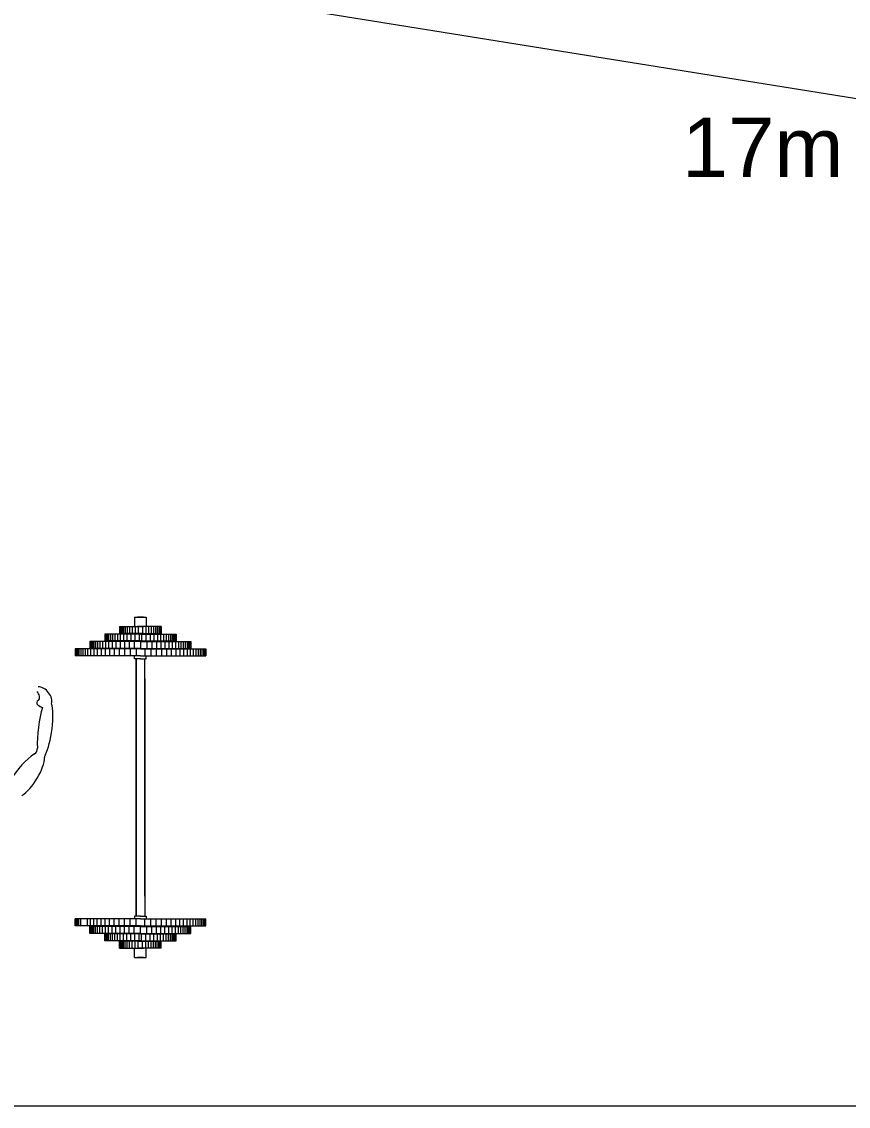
# Model space of a CAD drawing. Header units: metres. Extents: x -2 to 3328848, y -2 to 2725060.
# Drawn here: x 1663100.32 to 1663128.13, y 1362416.44 to 1362452.93 of the extents above; entities that cross this region are included whole.
import ezdxf

# ---------------------------------------------------------------- set-up
doc = ezdxf.new("R2010")
doc.units = ezdxf.units.M
doc.layers.get('0').update_dxf_attribs({"color": 253, "lineweight": 0})
doc.layers.add('ICT_TOMAS', color=1, linetype='Continuous', lineweight=0)
doc.layers.add('muebles', color=253, linetype='Continuous', lineweight=0)
doc.styles.add('COTA', font='arial.ttf', dxfattribs={"height": 1})

msp = doc.modelspace()

# ---------------------------------------------------------------- linework, layer by layer
at = {"ltscale": 0.02}
msp.add_line((1663142.971, 1362416.443), (1662988.001, 1362416.46), dxfattribs=at)
at = {"linetype": 'Continuous'}
for centre, radius, start, end in [((1663100.919, 1362430.022), 0.09, 120.5309, 229.9141), ((1663100.627, 1362428.485), 0.225, 303.2807, 3.0365), ((1663101.316, 1362428.179), 0.225, 150.9896, 180.423)]:
    msp.add_arc(centre, radius, start, end, dxfattribs=at)
for centre, major_axis, ratio, start_param, end_param in [((1663101.003, 1362430.199), (-0.264, 0.307), 0.68048, 3.533026, 5.756961), ((1663100.792, 1362430.25), (0.075, -0.153), 0.730846, 6.340712, 8.543006), ((1663101.114, 1362429.129), (0.127, 1.06), 0.221383, 0.835905, 2.236055), ((1663101.003, 1362430.199), (-0.264, 0.307), 0.68048, 8.088901, 8.590018), ((1663101.114, 1362429.129), (0.128, 0.961), 0.233809, 3.678872, 5.840224), ((1663100.523, 1362427.608), (0.665, 0.788), 0.3457, 0.860123, 2.051551), ((1663100.523, 1362427.608), (0.49, 0.762), 0.376057, 3.821727, 5.76129)]:
    msp.add_ellipse(centre, major_axis=major_axis, ratio=ratio, start_param=start_param, end_param=end_param, dxfattribs=at)
at = {"layer": 'ICT_TOMAS'}
msp.add_lwpolyline([(1663007.058, 1362469.827), (1663132.818, 1362449.64), (1663141.198, 1362449.64), (1663141.198, 1362451.001)], dxfattribs=at)
at = {"layer": 'muebles'}
for p, q in [((1663104.118, 1362432.9), (1663104.118, 1362432.583)), ((1663104.118, 1362432.9), (1663104.514, 1362432.9)), ((1663104.416, 1362432.9), (1663104.216, 1362432.9)), ((1663104.514, 1362432.9), (1663104.514, 1362432.583)), ((1663103.616, 1362432.583), (1663104.416, 1362432.583)), ((1663103.616, 1362432.583), (1663103.616, 1362432.35)), ((1663104.316, 1362432.35), (1663103.616, 1362432.35)), ((1663103.634, 1362432.583), (1663103.634, 1362432.35)), ((1663103.662, 1362432.583), (1663103.662, 1362432.35)), ((1663103.7, 1362432.583), (1663103.7, 1362432.35)), ((1663103.748, 1362432.583), (1663103.748, 1362432.35)), ((1663103.806, 1362432.583), (1663103.806, 1362432.35)), ((1663103.874, 1362432.583), (1663103.874, 1362432.35)), ((1663103.952, 1362432.583), (1663103.952, 1362432.35)), ((1663104.04, 1362432.583), (1663104.04, 1362432.35)), ((1663104.118, 1362432.35), (1663104.118, 1362432.333)), ((1663104.138, 1362432.583), (1663104.138, 1362432.35)), ((1663105.016, 1362432.583), (1663104.216, 1362432.583)), ((1663104.216, 1362432.35), (1663104.416, 1362432.35)), ((1663104.416, 1362432.35), (1663104.216, 1362432.35)), ((1663104.246, 1362432.583), (1663104.246, 1362432.35)), ((1663104.316, 1362432.35), (1663105.016, 1362432.35)), ((1663104.387, 1362432.583), (1663104.387, 1362432.35)), ((1663104.495, 1362432.583), (1663104.495, 1362432.35)), ((1663104.514, 1362432.35), (1663104.514, 1362432.333)), ((1663104.593, 1362432.583), (1663104.593, 1362432.35)), ((1663104.681, 1362432.583), (1663104.681, 1362432.35)), ((1663104.759, 1362432.583), (1663104.759, 1362432.35)), ((1663104.827, 1362432.583), (1663104.827, 1362432.35)), ((1663104.885, 1362432.583), (1663104.885, 1362432.35)), ((1663104.933, 1362432.583), (1663104.933, 1362432.35)), ((1663104.971, 1362432.583), (1663104.971, 1362432.35)), ((1663104.999, 1362432.583), (1663104.999, 1362432.35)), ((1663105.016, 1362432.583), (1663105.016, 1362432.35)), ((1663102.616, 1362432.083), (1663102.616, 1362431.85)), ((1663103.116, 1362432.083), (1663102.616, 1362432.083)), ((1663102.634, 1362432.083), (1663102.634, 1362431.85)), ((1663102.662, 1362432.083), (1663102.662, 1362431.85)), ((1663102.7, 1362432.083), (1663102.7, 1362431.85)), ((1663102.748, 1362432.083), (1663102.748, 1362431.85)), ((1663102.806, 1362432.083), (1663102.806, 1362431.85)), ((1663102.874, 1362432.083), (1663102.874, 1362431.85)), ((1663102.952, 1362432.083), (1663102.952, 1362431.85)), ((1663103.04, 1362432.083), (1663103.04, 1362431.85)), ((1663103.116, 1362432.333), (1663103.116, 1362432.1)), ((1663104.316, 1362432.333), (1663103.116, 1362432.333)), ((1663104.316, 1362432.1), (1663103.116, 1362432.1)), ((1663104.316, 1362432.083), (1663103.116, 1362432.083)), ((1663103.134, 1362432.333), (1663103.134, 1362432.1)), ((1663103.138, 1362432.083), (1663103.138, 1362431.85)), ((1663103.162, 1362432.333), (1663103.162, 1362432.1)), ((1663103.2, 1362432.333), (1663103.2, 1362432.1)), ((1663103.246, 1362432.083), (1663103.246, 1362431.85)), ((1663103.248, 1362432.333), (1663103.248, 1362432.1)), ((1663103.306, 1362432.333), (1663103.306, 1362432.1)), ((1663103.364, 1362432.083), (1663103.364, 1362431.85)), ((1663103.374, 1362432.333), (1663103.374, 1362432.1)), ((1663103.452, 1362432.333), (1663103.452, 1362432.1)), ((1663103.492, 1362432.083), (1663103.492, 1362431.85)), ((1663103.54, 1362432.333), (1663103.54, 1362432.1)), ((1663103.63, 1362432.083), (1663103.63, 1362431.85)), ((1663103.638, 1362432.333), (1663103.638, 1362432.1)), ((1663103.746, 1362432.333), (1663103.746, 1362432.1)), ((1663103.778, 1362432.083), (1663103.778, 1362431.85)), ((1663103.864, 1362432.333), (1663103.864, 1362432.1)), ((1663103.936, 1362432.083), (1663103.936, 1362431.85)), ((1663103.992, 1362432.333), (1663103.992, 1362432.1)), ((1663104.104, 1362432.083), (1663104.104, 1362431.85)), ((1663104.118, 1362432.1), (1663104.118, 1362432.083)), ((1663104.13, 1362432.333), (1663104.13, 1362432.1)), ((1663104.278, 1362432.333), (1663104.278, 1362432.1)), ((1663104.316, 1362432.333), (1663105.516, 1362432.333)), ((1663104.316, 1362432.1), (1663105.516, 1362432.1)), ((1663104.316, 1362432.083), (1663104.316, 1362431.85)), ((1663104.316, 1362432.083), (1663105.516, 1362432.083)), ((1663104.355, 1362432.333), (1663104.355, 1362432.1)), ((1663104.503, 1362432.333), (1663104.503, 1362432.1)), ((1663104.514, 1362432.1), (1663104.514, 1362432.083)), ((1663104.529, 1362432.083), (1663104.529, 1362431.85)), ((1663104.641, 1362432.333), (1663104.641, 1362432.1)), ((1663104.697, 1362432.083), (1663104.697, 1362431.85)), ((1663104.769, 1362432.333), (1663104.769, 1362432.1)), ((1663104.855, 1362432.083), (1663104.855, 1362431.85)), ((1663104.887, 1362432.333), (1663104.887, 1362432.1)), ((1663104.995, 1362432.333), (1663104.995, 1362432.1)), ((1663105.003, 1362432.083), (1663105.003, 1362431.85)), ((1663105.093, 1362432.333), (1663105.093, 1362432.1)), ((1663105.141, 1362432.083), (1663105.141, 1362431.85)), ((1663105.181, 1362432.333), (1663105.181, 1362432.1)), ((1663105.259, 1362432.333), (1663105.259, 1362432.1)), ((1663105.269, 1362432.083), (1663105.269, 1362431.85)), ((1663105.327, 1362432.333), (1663105.327, 1362432.1)), ((1663105.385, 1362432.333), (1663105.385, 1362432.1)), ((1663105.387, 1362432.083), (1663105.387, 1362431.85)), ((1663105.433, 1362432.333), (1663105.433, 1362432.1)), ((1663105.471, 1362432.333), (1663105.471, 1362432.1)), ((1663105.495, 1362432.083), (1663105.495, 1362431.85)), ((1663105.499, 1362432.333), (1663105.499, 1362432.1)), ((1663105.516, 1362432.333), (1663105.516, 1362432.1)), ((1663105.516, 1362432.083), (1663106.016, 1362432.083)), ((1663105.593, 1362432.083), (1663105.593, 1362431.85)), ((1663105.681, 1362432.083), (1663105.681, 1362431.85)), ((1663105.759, 1362432.083), (1663105.759, 1362431.85)), ((1663105.827, 1362432.083), (1663105.827, 1362431.85)), ((1663105.885, 1362432.083), (1663105.885, 1362431.85)), ((1663105.933, 1362432.083), (1663105.933, 1362431.85)), ((1663105.971, 1362432.083), (1663105.971, 1362431.85)), ((1663105.999, 1362432.083), (1663105.999, 1362431.85)), ((1663106.016, 1362432.083), (1663106.016, 1362431.85)), ((1663102.616, 1362431.833), (1663102.116, 1362431.833)), ((1663102.116, 1362431.833), (1663102.116, 1362431.6)), ((1663102.134, 1362431.833), (1663102.134, 1362431.6)), ((1663102.162, 1362431.833), (1663102.162, 1362431.6)), ((1663102.2, 1362431.833), (1663102.2, 1362431.6)), ((1663102.248, 1362431.833), (1663102.248, 1362431.6)), ((1663102.306, 1362431.833), (1663102.306, 1362431.6)), ((1663102.374, 1362431.833), (1663102.374, 1362431.6)), ((1663102.452, 1362431.833), (1663102.452, 1362431.6)), ((1663102.54, 1362431.833), (1663102.54, 1362431.6)), ((1663103.116, 1362431.85), (1663102.616, 1362431.85)), ((1663103.116, 1362431.833), (1663102.616, 1362431.833)), ((1663102.638, 1362431.833), (1663102.638, 1362431.6)), ((1663102.746, 1362431.833), (1663102.746, 1362431.6)), ((1663102.864, 1362431.833), (1663102.864, 1362431.6)), ((1663102.992, 1362431.833), (1663102.992, 1362431.6)), ((1663104.316, 1362431.85), (1663103.116, 1362431.85)), ((1663104.316, 1362431.833), (1663103.116, 1362431.833)), ((1663103.13, 1362431.833), (1663103.13, 1362431.6)), ((1663103.278, 1362431.833), (1663103.278, 1362431.6)), ((1663103.436, 1362431.833), (1663103.436, 1362431.6)), ((1663103.604, 1362431.833), (1663103.604, 1362431.6)), ((1663103.782, 1362431.833), (1663103.782, 1362431.6)), ((1663103.97, 1362431.833), (1663103.97, 1362431.6)), ((1663104.118, 1362431.85), (1663104.118, 1362431.833)), ((1663104.168, 1362431.833), (1663104.168, 1362431.6)), ((1663104.316, 1362431.85), (1663105.516, 1362431.85)), ((1663104.316, 1362431.833), (1663105.516, 1362431.833)), ((1663104.465, 1362431.833), (1663104.465, 1362431.6)), ((1663104.514, 1362431.85), (1663104.514, 1362431.833)), ((1663104.663, 1362431.833), (1663104.663, 1362431.6)), ((1663104.851, 1362431.833), (1663104.851, 1362431.6)), ((1663105.029, 1362431.833), (1663105.029, 1362431.6)), ((1663105.197, 1362431.833), (1663105.197, 1362431.6)), ((1663105.355, 1362431.833), (1663105.355, 1362431.6)), ((1663105.503, 1362431.833), (1663105.503, 1362431.6)), ((1663105.516, 1362431.85), (1663106.016, 1362431.85)), ((1663105.516, 1362431.833), (1663106.016, 1362431.833)), ((1663105.641, 1362431.833), (1663105.641, 1362431.6)), ((1663105.769, 1362431.833), (1663105.769, 1362431.6)), ((1663105.887, 1362431.833), (1663105.887, 1362431.6)), ((1663105.995, 1362431.833), (1663105.995, 1362431.6)), ((1663106.016, 1362431.833), (1663106.516, 1362431.833)), ((1663106.093, 1362431.833), (1663106.093, 1362431.6)), ((1663106.181, 1362431.833), (1663106.181, 1362431.6)), ((1663106.259, 1362431.833), (1663106.259, 1362431.6)), ((1663106.327, 1362431.833), (1663106.327, 1362431.6)), ((1663106.385, 1362431.833), (1663106.385, 1362431.6)), ((1663106.433, 1362431.833), (1663106.433, 1362431.6)), ((1663106.471, 1362431.833), (1663106.471, 1362431.6)), ((1663106.499, 1362431.833), (1663106.499, 1362431.6)), ((1663106.516, 1362431.833), (1663106.516, 1362431.6)), ((1663103.116, 1362431.6), (1663102.116, 1362431.6)), ((1663104.316, 1362431.6), (1663103.116, 1362431.6)), ((1663104.118, 1362431.502), (1663104.118, 1362431.6)), ((1663104.316, 1362431.502), (1663104.118, 1362431.502)), ((1663104.168, 1362422.843), (1663104.168, 1362431.502)), ((1663104.168, 1362431.502), (1663104.168, 1362422.843)), ((1663104.168, 1362423.516), (1663104.168, 1362431.502)), ((1663104.316, 1362431.6), (1663105.516, 1362431.6)), ((1663104.316, 1362431.502), (1663104.514, 1362431.502)), ((1663104.464, 1362423.516), (1663104.464, 1362431.502)), ((1663104.464, 1362423.516), (1663104.464, 1362431.502)), ((1663104.514, 1362431.502), (1663104.514, 1362431.6)), ((1663105.516, 1362431.6), (1663106.516, 1362431.6)), ((1663104.168, 1362430.828), (1663104.168, 1362422.843)), ((1663104.464, 1362430.828), (1663104.464, 1362422.843)), ((1663104.464, 1362430.828), (1663104.464, 1362422.843)), ((1663103.116, 1362422.745), (1663102.116, 1362422.745)), ((1663102.116, 1362422.512), (1663102.116, 1362422.745)), ((1663102.116, 1362422.512), (1663102.116, 1362422.745)), ((1663103.116, 1362422.745), (1663102.116, 1362422.745)), ((1663102.616, 1362422.512), (1663102.116, 1362422.512)), ((1663102.616, 1362422.512), (1663102.116, 1362422.512)), ((1663102.134, 1362422.512), (1663102.134, 1362422.745)), ((1663102.134, 1362422.512), (1663102.134, 1362422.745)), ((1663102.162, 1362422.512), (1663102.162, 1362422.745)), ((1663102.162, 1362422.512), (1663102.162, 1362422.745)), ((1663102.2, 1362422.512), (1663102.2, 1362422.745)), ((1663102.2, 1362422.512), (1663102.2, 1362422.745)), ((1663102.248, 1362422.512), (1663102.248, 1362422.745)), ((1663102.248, 1362422.512), (1663102.248, 1362422.745)), ((1663102.306, 1362422.512), (1663102.306, 1362422.745)), ((1663102.306, 1362422.512), (1663102.306, 1362422.745)), ((1663102.54, 1362422.512), (1663102.54, 1362422.745)), ((1663102.54, 1362422.512), (1663102.54, 1362422.745)), ((1663103.116, 1362422.512), (1663102.616, 1362422.512)), ((1663103.116, 1362422.512), (1663102.616, 1362422.512)), ((1663103.116, 1362422.495), (1663102.616, 1362422.495)), ((1663102.616, 1362422.262), (1663102.616, 1362422.495)), ((1663102.616, 1362422.262), (1663102.616, 1362422.495)), ((1663103.116, 1362422.495), (1663102.616, 1362422.495)), ((1663102.634, 1362422.262), (1663102.634, 1362422.495)), ((1663102.634, 1362422.262), (1663102.634, 1362422.495)), ((1663102.638, 1362422.512), (1663102.638, 1362422.745)), ((1663102.638, 1362422.512), (1663102.638, 1362422.745)), ((1663102.662, 1362422.262), (1663102.662, 1362422.495)), ((1663102.662, 1362422.262), (1663102.662, 1362422.495)), ((1663102.7, 1362422.262), (1663102.7, 1362422.495)), ((1663102.7, 1362422.262), (1663102.7, 1362422.495)), ((1663102.746, 1362422.512), (1663102.746, 1362422.745)), ((1663102.746, 1362422.512), (1663102.746, 1362422.745)), ((1663102.748, 1362422.262), (1663102.748, 1362422.495)), ((1663102.748, 1362422.262), (1663102.748, 1362422.495)), ((1663102.806, 1362422.262), (1663102.806, 1362422.495)), ((1663102.806, 1362422.262), (1663102.806, 1362422.495)), ((1663102.864, 1362422.512), (1663102.864, 1362422.745)), ((1663102.864, 1362422.512), (1663102.864, 1362422.745)), ((1663102.874, 1362422.262), (1663102.874, 1362422.495)), ((1663102.874, 1362422.262), (1663102.874, 1362422.495)), ((1663102.952, 1362422.262), (1663102.952, 1362422.495)), ((1663102.952, 1362422.262), (1663102.952, 1362422.495)), ((1663102.992, 1362422.512), (1663102.992, 1362422.745)), ((1663102.992, 1362422.512), (1663102.992, 1362422.745)), ((1663103.04, 1362422.262), (1663103.04, 1362422.495)), ((1663103.04, 1362422.262), (1663103.04, 1362422.495)), ((1663104.316, 1362422.745), (1663103.116, 1362422.745)), ((1663104.316, 1362422.745), (1663103.116, 1362422.745)), ((1663104.316, 1362422.512), (1663103.116, 1362422.512)), ((1663104.316, 1362422.512), (1663103.116, 1362422.512)), ((1663104.316, 1362422.495), (1663103.116, 1362422.495)), ((1663104.316, 1362422.495), (1663103.116, 1362422.495)), ((1663103.13, 1362422.512), (1663103.13, 1362422.745)), ((1663103.13, 1362422.512), (1663103.13, 1362422.745)), ((1663103.138, 1362422.262), (1663103.138, 1362422.495)), ((1663103.138, 1362422.262), (1663103.138, 1362422.495)), ((1663103.246, 1362422.262), (1663103.246, 1362422.495)), ((1663103.246, 1362422.262), (1663103.246, 1362422.495)), ((1663103.278, 1362422.512), (1663103.278, 1362422.745)), ((1663103.278, 1362422.512), (1663103.278, 1362422.745)), ((1663103.364, 1362422.262), (1663103.364, 1362422.495)), ((1663103.364, 1362422.262), (1663103.364, 1362422.495)), ((1663103.436, 1362422.512), (1663103.436, 1362422.745)), ((1663103.436, 1362422.512), (1663103.436, 1362422.745)), ((1663103.492, 1362422.262), (1663103.492, 1362422.495)), ((1663103.492, 1362422.262), (1663103.492, 1362422.495)), ((1663103.604, 1362422.512), (1663103.604, 1362422.745)), ((1663103.604, 1362422.512), (1663103.604, 1362422.745)), ((1663103.63, 1362422.262), (1663103.63, 1362422.495)), ((1663103.63, 1362422.262), (1663103.63, 1362422.495)), ((1663103.778, 1362422.262), (1663103.778, 1362422.495)), ((1663103.782, 1362422.512), (1663103.782, 1362422.745)), ((1663103.936, 1362422.262), (1663103.936, 1362422.495)), ((1663103.97, 1362422.512), (1663103.97, 1362422.745)), ((1663104.104, 1362422.262), (1663104.104, 1362422.495)), ((1663104.104, 1362422.262), (1663104.104, 1362422.495)), ((1663104.316, 1362422.843), (1663104.118, 1362422.843)), ((1663104.118, 1362422.843), (1663104.118, 1362422.745)), ((1663104.118, 1362422.843), (1663104.118, 1362422.745)), ((1663104.316, 1362422.843), (1663104.118, 1362422.843)), ((1663104.118, 1362422.495), (1663104.118, 1362422.512)), ((1663104.118, 1362422.495), (1663104.118, 1362422.512)), ((1663104.168, 1362422.512), (1663104.168, 1362422.745)), ((1663104.168, 1362422.512), (1663104.168, 1362422.745)), ((1663104.316, 1362422.843), (1663104.514, 1362422.843)), ((1663104.316, 1362422.843), (1663104.514, 1362422.843)), ((1663104.316, 1362422.745), (1663105.516, 1362422.745)), ((1663104.316, 1362422.745), (1663105.516, 1362422.745)), ((1663104.316, 1362422.512), (1663105.516, 1362422.512)), ((1663104.316, 1362422.512), (1663105.516, 1362422.512)), ((1663104.316, 1362422.495), (1663105.516, 1362422.495)), ((1663104.316, 1362422.262), (1663104.316, 1362422.495)), ((1663104.316, 1362422.495), (1663105.516, 1362422.495)), ((1663104.465, 1362422.512), (1663104.465, 1362422.745)), ((1663104.465, 1362422.512), (1663104.465, 1362422.745)), ((1663104.514, 1362422.843), (1663104.514, 1362422.745)), ((1663104.514, 1362422.843), (1663104.514, 1362422.745)), ((1663104.514, 1362422.495), (1663104.514, 1362422.512)), ((1663104.529, 1362422.262), (1663104.529, 1362422.495)), ((1663104.663, 1362422.512), (1663104.663, 1362422.745)), ((1663104.697, 1362422.262), (1663104.697, 1362422.495)), ((1663104.851, 1362422.512), (1663104.851, 1362422.745)), ((1663104.851, 1362422.512), (1663104.851, 1362422.745)), ((1663104.855, 1362422.262), (1663104.855, 1362422.495)), ((1663104.855, 1362422.262), (1663104.855, 1362422.495)), ((1663105.003, 1362422.262), (1663105.003, 1362422.495)), ((1663105.003, 1362422.262), (1663105.003, 1362422.495)), ((1663105.029, 1362422.512), (1663105.029, 1362422.745)), ((1663105.029, 1362422.512), (1663105.029, 1362422.745)), ((1663105.141, 1362422.262), (1663105.141, 1362422.495)), ((1663105.141, 1362422.262), (1663105.141, 1362422.495)), ((1663105.197, 1362422.512), (1663105.197, 1362422.745)), ((1663105.197, 1362422.512), (1663105.197, 1362422.745)), ((1663105.269, 1362422.262), (1663105.269, 1362422.495)), ((1663105.269, 1362422.262), (1663105.269, 1362422.495)), ((1663105.355, 1362422.512), (1663105.355, 1362422.745)), ((1663105.355, 1362422.512), (1663105.355, 1362422.745)), ((1663105.387, 1362422.262), (1663105.387, 1362422.495)), ((1663105.387, 1362422.262), (1663105.387, 1362422.495)), ((1663105.495, 1362422.262), (1663105.495, 1362422.495)), ((1663105.495, 1362422.262), (1663105.495, 1362422.495)), ((1663105.503, 1362422.512), (1663105.503, 1362422.745)), ((1663105.503, 1362422.512), (1663105.503, 1362422.745)), ((1663105.516, 1362422.745), (1663106.516, 1362422.745)), ((1663105.516, 1362422.745), (1663106.516, 1362422.745)), ((1663105.516, 1362422.512), (1663106.016, 1362422.512)), ((1663105.516, 1362422.512), (1663106.016, 1362422.512)), ((1663105.516, 1362422.495), (1663106.016, 1362422.495)), ((1663105.516, 1362422.495), (1663106.016, 1362422.495)), ((1663105.593, 1362422.262), (1663105.593, 1362422.495)), ((1663105.593, 1362422.262), (1663105.593, 1362422.495)), ((1663105.641, 1362422.512), (1663105.641, 1362422.745)), ((1663105.641, 1362422.512), (1663105.641, 1362422.745)), ((1663105.681, 1362422.262), (1663105.681, 1362422.495)), ((1663105.681, 1362422.262), (1663105.681, 1362422.495)), ((1663105.759, 1362422.262), (1663105.759, 1362422.495)), ((1663105.759, 1362422.262), (1663105.759, 1362422.495)), ((1663105.769, 1362422.512), (1663105.769, 1362422.745)), ((1663105.769, 1362422.512), (1663105.769, 1362422.745)), ((1663105.827, 1362422.262), (1663105.827, 1362422.495)), ((1663105.827, 1362422.262), (1663105.827, 1362422.495)), ((1663105.885, 1362422.262), (1663105.885, 1362422.495)), ((1663105.885, 1362422.262), (1663105.885, 1362422.495)), ((1663105.887, 1362422.512), (1663105.887, 1362422.745)), ((1663105.887, 1362422.512), (1663105.887, 1362422.745)), ((1663105.933, 1362422.262), (1663105.933, 1362422.495)), ((1663105.933, 1362422.262), (1663105.933, 1362422.495)), ((1663105.971, 1362422.262), (1663105.971, 1362422.495)), ((1663105.971, 1362422.262), (1663105.971, 1362422.495)), ((1663105.995, 1362422.512), (1663105.995, 1362422.745)), ((1663105.995, 1362422.512), (1663105.995, 1362422.745)), ((1663105.999, 1362422.262), (1663105.999, 1362422.495)), ((1663105.999, 1362422.262), (1663105.999, 1362422.495)), ((1663106.016, 1362422.512), (1663106.516, 1362422.512)), ((1663106.016, 1362422.512), (1663106.516, 1362422.512)), ((1663106.016, 1362422.262), (1663106.016, 1362422.495)), ((1663106.016, 1362422.262), (1663106.016, 1362422.495)), ((1663106.093, 1362422.512), (1663106.093, 1362422.745)), ((1663106.093, 1362422.512), (1663106.093, 1362422.745)), ((1663106.181, 1362422.512), (1663106.181, 1362422.745)), ((1663106.181, 1362422.512), (1663106.181, 1362422.745)), ((1663106.259, 1362422.512), (1663106.259, 1362422.745)), ((1663106.259, 1362422.512), (1663106.259, 1362422.745)), ((1663106.327, 1362422.512), (1663106.327, 1362422.745)), ((1663106.327, 1362422.512), (1663106.327, 1362422.745)), ((1663106.385, 1362422.512), (1663106.385, 1362422.745)), ((1663106.385, 1362422.512), (1663106.385, 1362422.745)), ((1663106.433, 1362422.512), (1663106.433, 1362422.745)), ((1663106.433, 1362422.512), (1663106.433, 1362422.745)), ((1663106.471, 1362422.512), (1663106.471, 1362422.745)), ((1663106.471, 1362422.512), (1663106.471, 1362422.745)), ((1663106.499, 1362422.512), (1663106.499, 1362422.745)), ((1663106.499, 1362422.512), (1663106.499, 1362422.745)), ((1663106.516, 1362422.512), (1663106.516, 1362422.745)), ((1663106.516, 1362422.512), (1663106.516, 1362422.745)), ((1663103.116, 1362422.262), (1663102.616, 1362422.262)), ((1663103.116, 1362422.262), (1663102.616, 1362422.262)), ((1663104.316, 1362422.262), (1663103.116, 1362422.262)), ((1663104.316, 1362422.262), (1663103.116, 1362422.262)), ((1663104.316, 1362422.245), (1663103.116, 1362422.245)), ((1663103.116, 1362422.012), (1663103.116, 1362422.245)), ((1663104.316, 1362422.245), (1663103.116, 1362422.245)), ((1663103.116, 1362422.012), (1663103.116, 1362422.245)), ((1663103.134, 1362422.012), (1663103.134, 1362422.245)), ((1663103.134, 1362422.012), (1663103.134, 1362422.245)), ((1663103.162, 1362422.012), (1663103.162, 1362422.245)), ((1663103.162, 1362422.012), (1663103.162, 1362422.245)), ((1663103.2, 1362422.012), (1663103.2, 1362422.245)), ((1663103.2, 1362422.012), (1663103.2, 1362422.245)), ((1663103.248, 1362422.012), (1663103.248, 1362422.245)), ((1663103.248, 1362422.012), (1663103.248, 1362422.245)), ((1663103.306, 1362422.012), (1663103.306, 1362422.245)), ((1663103.306, 1362422.012), (1663103.306, 1362422.245)), ((1663103.374, 1362422.012), (1663103.374, 1362422.245)), ((1663103.374, 1362422.012), (1663103.374, 1362422.245)), ((1663103.452, 1362422.012), (1663103.452, 1362422.245)), ((1663103.452, 1362422.012), (1663103.452, 1362422.245)), ((1663103.54, 1362422.012), (1663103.54, 1362422.245)), ((1663103.54, 1362422.012), (1663103.54, 1362422.245)), ((1663103.638, 1362422.012), (1663103.638, 1362422.245)), ((1663103.638, 1362422.012), (1663103.638, 1362422.245)), ((1663103.746, 1362422.012), (1663103.746, 1362422.245)), ((1663103.864, 1362422.012), (1663103.864, 1362422.245)), ((1663103.992, 1362422.012), (1663103.992, 1362422.245)), ((1663104.118, 1362422.245), (1663104.118, 1362422.262)), ((1663104.118, 1362422.245), (1663104.118, 1362422.262)), ((1663104.13, 1362422.012), (1663104.13, 1362422.245)), ((1663104.13, 1362422.012), (1663104.13, 1362422.245)), ((1663104.278, 1362422.012), (1663104.278, 1362422.245)), ((1663104.278, 1362422.012), (1663104.278, 1362422.245)), ((1663104.316, 1362422.262), (1663105.516, 1362422.262)), ((1663104.316, 1362422.262), (1663105.516, 1362422.262)), ((1663104.316, 1362422.245), (1663105.516, 1362422.245)), ((1663104.316, 1362422.245), (1663105.516, 1362422.245)), ((1663104.355, 1362422.012), (1663104.355, 1362422.245)), ((1663104.503, 1362422.012), (1663104.503, 1362422.245)), ((1663104.514, 1362422.245), (1663104.514, 1362422.262)), ((1663104.641, 1362422.012), (1663104.641, 1362422.245)), ((1663104.769, 1362422.012), (1663104.769, 1362422.245)), ((1663104.887, 1362422.012), (1663104.887, 1362422.245)), ((1663104.887, 1362422.012), (1663104.887, 1362422.245)), ((1663104.995, 1362422.012), (1663104.995, 1362422.245)), ((1663104.995, 1362422.012), (1663104.995, 1362422.245)), ((1663105.093, 1362422.012), (1663105.093, 1362422.245)), ((1663105.093, 1362422.012), (1663105.093, 1362422.245)), ((1663105.181, 1362422.012), (1663105.181, 1362422.245)), ((1663105.181, 1362422.012), (1663105.181, 1362422.245)), ((1663105.259, 1362422.012), (1663105.259, 1362422.245)), ((1663105.259, 1362422.012), (1663105.259, 1362422.245)), ((1663105.327, 1362422.012), (1663105.327, 1362422.245)), ((1663105.327, 1362422.012), (1663105.327, 1362422.245)), ((1663105.385, 1362422.012), (1663105.385, 1362422.245)), ((1663105.385, 1362422.012), (1663105.385, 1362422.245)), ((1663105.433, 1362422.012), (1663105.433, 1362422.245)), ((1663105.433, 1362422.012), (1663105.433, 1362422.245)), ((1663105.471, 1362422.012), (1663105.471, 1362422.245)), ((1663105.471, 1362422.012), (1663105.471, 1362422.245)), ((1663105.499, 1362422.012), (1663105.499, 1362422.245)), ((1663105.499, 1362422.012), (1663105.499, 1362422.245)), ((1663105.516, 1362422.262), (1663106.016, 1362422.262)), ((1663105.516, 1362422.262), (1663106.016, 1362422.262)), ((1663105.516, 1362422.012), (1663105.516, 1362422.245)), ((1663105.516, 1362422.012), (1663105.516, 1362422.245)), ((1663104.316, 1362422.012), (1663103.116, 1362422.012)), ((1663104.316, 1362422.012), (1663103.116, 1362422.012)), ((1663104.316, 1362421.995), (1663103.616, 1362421.995)), ((1663103.616, 1362421.762), (1663103.616, 1362421.995)), ((1663103.616, 1362421.762), (1663103.616, 1362421.995)), ((1663104.316, 1362421.995), (1663103.616, 1362421.995)), ((1663103.616, 1362421.762), (1663104.416, 1362421.762)), ((1663103.616, 1362421.762), (1663104.416, 1362421.762)), ((1663103.634, 1362421.762), (1663103.634, 1362421.995)), ((1663103.634, 1362421.762), (1663103.634, 1362421.995)), ((1663103.662, 1362421.762), (1663103.662, 1362421.995)), ((1663103.662, 1362421.762), (1663103.662, 1362421.995)), ((1663103.7, 1362421.762), (1663103.7, 1362421.995)), ((1663103.748, 1362421.762), (1663103.748, 1362421.995)), ((1663103.806, 1362421.762), (1663103.806, 1362421.995)), ((1663103.874, 1362421.762), (1663103.874, 1362421.995)), ((1663103.952, 1362421.762), (1663103.952, 1362421.995)), ((1663104.04, 1362421.762), (1663104.04, 1362421.995)), ((1663104.118, 1362421.995), (1663104.118, 1362422.012)), ((1663104.118, 1362421.995), (1663104.118, 1362422.012)), ((1663104.118, 1362421.445), (1663104.118, 1362421.762)), ((1663104.118, 1362421.445), (1663104.118, 1362421.762)), ((1663104.138, 1362421.762), (1663104.138, 1362421.995)), ((1663104.138, 1362421.762), (1663104.138, 1362421.995)), ((1663104.416, 1362421.995), (1663104.216, 1362421.995)), ((1663104.216, 1362421.995), (1663104.416, 1362421.995)), ((1663104.216, 1362421.995), (1663104.416, 1362421.995)), ((1663104.416, 1362421.995), (1663104.216, 1362421.995)), ((1663105.016, 1362421.762), (1663104.216, 1362421.762)), ((1663105.016, 1362421.762), (1663104.216, 1362421.762)), ((1663104.246, 1362421.762), (1663104.246, 1362421.995)), ((1663104.246, 1362421.762), (1663104.246, 1362421.995)), ((1663104.316, 1362422.012), (1663105.516, 1362422.012)), ((1663104.316, 1362422.012), (1663105.516, 1362422.012)), ((1663104.316, 1362421.995), (1663105.016, 1362421.995)), ((1663104.316, 1362421.995), (1663105.016, 1362421.995)), ((1663104.387, 1362421.762), (1663104.387, 1362421.995)), ((1663104.495, 1362421.762), (1663104.495, 1362421.995)), ((1663104.514, 1362421.995), (1663104.514, 1362422.012)), ((1663104.514, 1362421.445), (1663104.514, 1362421.762)), ((1663104.514, 1362421.445), (1663104.514, 1362421.762)), ((1663104.593, 1362421.762), (1663104.593, 1362421.995)), ((1663104.681, 1362421.762), (1663104.681, 1362421.995)), ((1663104.759, 1362421.762), (1663104.759, 1362421.995)), ((1663104.827, 1362421.762), (1663104.827, 1362421.995)), ((1663104.827, 1362421.762), (1663104.827, 1362421.995)), ((1663104.885, 1362421.762), (1663104.885, 1362421.995)), ((1663104.885, 1362421.762), (1663104.885, 1362421.995)), ((1663104.933, 1362421.762), (1663104.933, 1362421.995)), ((1663104.933, 1362421.762), (1663104.933, 1362421.995)), ((1663104.971, 1362421.762), (1663104.971, 1362421.995)), ((1663104.971, 1362421.762), (1663104.971, 1362421.995)), ((1663104.999, 1362421.762), (1663104.999, 1362421.995)), ((1663104.999, 1362421.762), (1663104.999, 1362421.995)), ((1663105.016, 1362421.762), (1663105.016, 1362421.995)), ((1663105.016, 1362421.762), (1663105.016, 1362421.995)), ((1663104.118, 1362421.445), (1663104.514, 1362421.445)), ((1663104.118, 1362421.445), (1663104.514, 1362421.445)), ((1663104.416, 1362421.445), (1663104.216, 1362421.445)), ((1663104.416, 1362421.445), (1663104.216, 1362421.445))]:
    msp.add_line(p, q, dxfattribs=at)

# ---------------------------------------------------------------- texts
at = {"layer": 'ICT_TOMAS', "ltscale": 0.015, "insert": (1663123.349, 1362449.708), "char_height": 2, "attachment_point": 1, "style": 'COTA'}
msp.add_mtext_dynamic_manual_height_columns('\\pxqc;17m', width=3.81057, gutter_width=4, heights=[1.343], dxfattribs=at)

doc.saveas('drawing.dxf')
